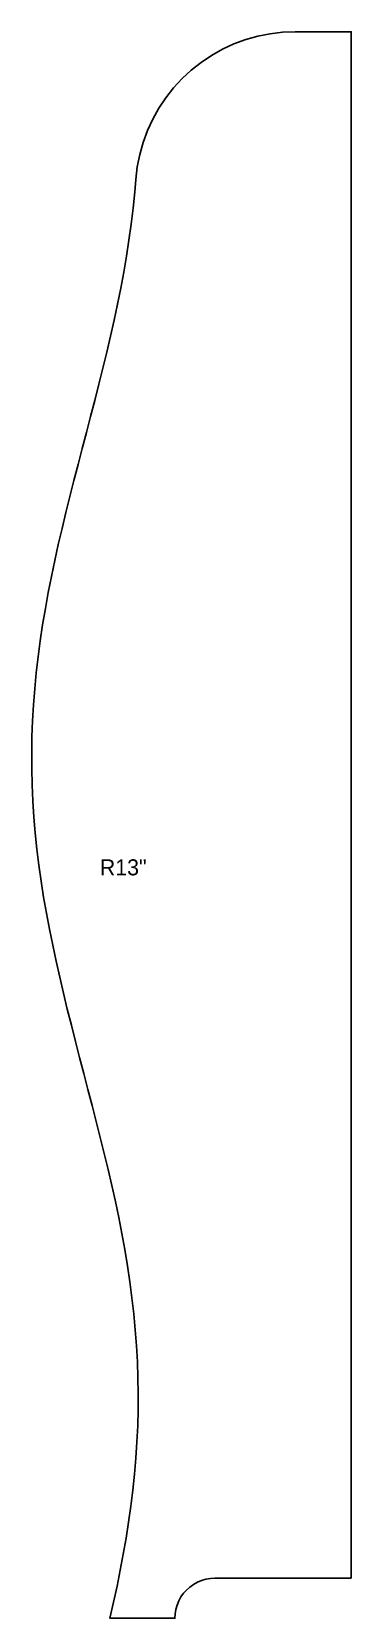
# Model space of a CAD drawing. Header units: inches. Extents: x 42 to 48, y -0.8 to 29.
import ezdxf
from ezdxf.enums import TextEntityAlignment as Align

# ---------------------------------------------------------------- set-up
doc = ezdxf.new("R2010")
doc.units = ezdxf.units.IN

msp = doc.modelspace()

# ---------------------------------------------------------------- linework, layer by layer
at = {"layer": 'OUTLINE'}
msp.add_lwpolyline([(48, 0), (45.438, 0), (45.438, 0), (45.354, -0.005), (45.271, -0.019), (45.19, -0.042), (45.112, -0.074), (45.038, -0.115), (44.97, -0.164), (44.907, -0.22), (44.851, -0.282), (44.802, -0.351), (44.762, -0.425), (44.73, -0.502), (44.706, -0.583), (44.692, -0.666), (44.688, -0.75), (44.062, -0.75), (43.47, -0.75), (43.538, -0.449), (43.602, -0.149), (43.663, 0.152), (43.72, 0.452), (43.772, 0.753), (43.82, 1.053), (43.862, 1.354), (43.899, 1.654), (43.931, 1.955), (43.957, 2.255), (43.977, 2.556), (43.991, 2.856), (43.998, 3.157), (44, 3.457), (43.995, 3.758), (43.984, 4.058), (43.968, 4.359), (43.945, 4.659), (43.916, 4.96), (43.882, 5.26), (43.842, 5.561), (43.797, 5.861), (43.747, 6.162), (43.692, 6.462), (43.633, 6.763), (43.571, 7.063), (43.504, 7.364), (43.435, 7.664), (43.363, 7.965), (43.288, 8.265), (43.212, 8.566), (43.135, 8.866), (43.056, 9.167), (42.978, 9.467), (42.899, 9.768), (42.821, 10.068), (42.745, 10.369), (42.669, 10.669), (42.596, 10.97), (42.526, 11.27), (42.458, 11.571), (42.394, 11.871), (42.333, 12.172), (42.276, 12.472), (42.224, 12.773), (42.177, 13.073), (42.135, 13.374), (42.098, 13.674), (42.067, 13.975), (42.042, 14.275), (42.022, 14.576), (42.009, 14.876), (42.001, 15.177), (42, 15.477), (42.005, 15.778), (42.017, 16.078), (42.034, 16.379), (42.057, 16.679), (42.086, 16.98), (42.121, 17.28), (42.161, 17.581), (42.206, 17.881), (42.257, 18.182), (42.312, 18.482), (42.371, 18.783), (42.434, 19.083), (42.5, 19.384), (42.57, 19.684), (42.642, 19.985), (42.717, 20.285), (42.793, 20.586), (42.871, 20.886), (42.949, 21.187), (43.027, 21.487), (43.106, 21.788), (43.184, 22.088), (43.26, 22.389), (43.336, 22.689), (43.409, 22.99), (43.479, 23.29), (43.547, 23.591), (43.611, 23.891), (43.671, 24.192), (43.727, 24.492), (43.779, 24.793), (43.826, 25.093), (43.868, 25.394), (43.904, 25.694), (43.935, 25.995), (43.955, 26.232), (43.982, 26.466), (44.028, 26.698), (44.092, 26.925), (44.173, 27.146), (44.272, 27.36), (44.387, 27.566), (44.518, 27.762), (44.664, 27.947), (44.824, 28.12), (44.997, 28.28), (45.182, 28.426), (45.378, 28.557), (45.583, 28.673), (45.797, 28.771), (46.018, 28.853), (46.245, 28.917), (46.476, 28.963), (46.71, 28.991), (46.946, 29), (48, 29)], close=True, dxfattribs=at)

# ---------------------------------------------------------------- texts
at = {"layer": 'LABELS'}
msp.add_text('R13"', height=0.3, dxfattribs=at).set_placement((43.718, 13.331), align=Align.MIDDLE_CENTER)

doc.saveas('drawing.dxf')
